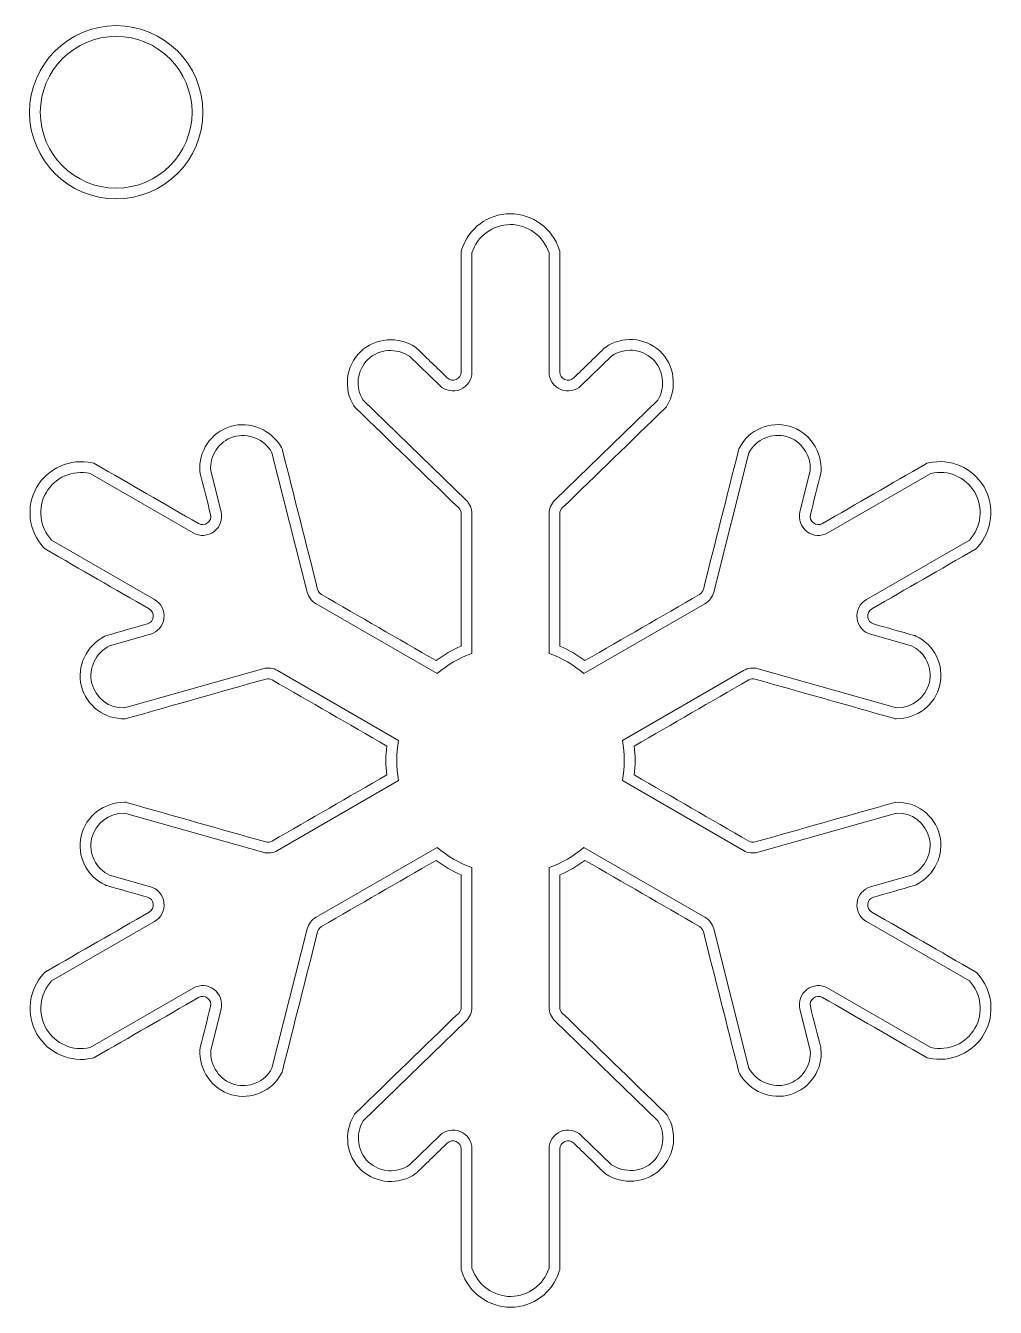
# Model space of a CAD drawing. Header units: centimetres. Extents: x -6.8 to 6.8, y -12 to 12.
# Drawn here: x 2.716 to 3.931, y -3.904 to -2.297 of the extents above; entities that cross this region are included whole.
import ezdxf

# ---------------------------------------------------------------- set-up
doc = ezdxf.new("R2010")
doc.units = ezdxf.units.CM
doc.header["$MEASUREMENT"] = 0
doc.layers.add('layer 1', color=7, linetype='Continuous')

msp = doc.modelspace()

# ---------------------------------------------------------------- linework, layer by layer
at = {"layer": 'layer 1', "color": 250, "lineweight": 9}
for points, knots in [([(2.93785, -2.40587), (2.93785, -2.46584), (2.88924, -2.51444), (2.82927, -2.51444), (2.82927, -2.51444), (2.76932, -2.51444), (2.7207, -2.46582), (2.7207, -2.40587), (2.7207, -2.40587), (2.7207, -2.34591), (2.7693, -2.29729), (2.82927, -2.29729), (2.82927, -2.29729), (2.88925, -2.29729), (2.93785, -2.34589), (2.93785, -2.40587)], [0, 0, 0, 0, 0.2, 0.2, 0.2, 0.2, 0.4, 0.4, 0.4, 0.4, 0.6, 0.6, 0.6, 0.6, 1, 1, 1, 1]), ([(3.23012, -3.09332), (3.23984, -3.08607), (3.25041, -3.07998), (3.26155, -3.07517), (3.26155, -3.07517), (3.26155, -3.01989), (3.26155, -2.9646), (3.26155, -2.90933), (3.26155, -2.90933), (3.26155, -2.90655), (3.26045, -2.90389), (3.25845, -2.90196), (3.25845, -2.90196), (3.21538, -2.86013), (3.17226, -2.81836), (3.12923, -2.77647), (3.12923, -2.77647), (3.12923, -2.77647), (3.12809, -2.77535), (3.12809, -2.77535), (3.12809, -2.77535), (3.12809, -2.77535), (3.12723, -2.77399), (3.12723, -2.77399), (3.12723, -2.77399), (3.1136, -2.75233), (3.11694, -2.72409), (3.13525, -2.7062), (3.13525, -2.7062), (3.15358, -2.68829), (3.18295, -2.68636), (3.20415, -2.70038), (3.20415, -2.70038), (3.20415, -2.70038), (3.20529, -2.70113), (3.20529, -2.70113), (3.20529, -2.70113), (3.20529, -2.70113), (3.20615, -2.70199), (3.20615, -2.70199), (3.20615, -2.70199), (3.21881, -2.71435), (3.23179, -2.72654), (3.24411, -2.73886), (3.24411, -2.73886), (3.24707, -2.74173), (3.25152, -2.74255), (3.2553, -2.74092), (3.2553, -2.74092), (3.25911, -2.7393), (3.26157, -2.73574), (3.26155, -2.73159), (3.26155, -2.73159), (3.26135, -2.68182), (3.26155, -2.63201), (3.26155, -2.58223), (3.26155, -2.58223), (3.26155, -2.58223), (3.26155, -2.58018), (3.26155, -2.58018), (3.26155, -2.58018), (3.26155, -2.58018), (3.26216, -2.57822), (3.26216, -2.57822), (3.26216, -2.57822), (3.27044, -2.55155), (3.29503, -2.53331), (3.32296, -2.53314), (3.32296, -2.53314), (3.35093, -2.53296), (3.37591, -2.55155), (3.3845, -2.57808), (3.3845, -2.57808), (3.3845, -2.57808), (3.38516, -2.58009), (3.38516, -2.58009), (3.38516, -2.58009), (3.38516, -2.58009), (3.38516, -2.58223), (3.38516, -2.58223), (3.38516, -2.58223), (3.38516, -2.63198), (3.38508, -2.68176), (3.38516, -2.73148), (3.38516, -2.73148), (3.38517, -2.73562), (3.38766, -2.73934), (3.39148, -2.74094), (3.39148, -2.74094), (3.39526, -2.74253), (3.39957, -2.74182), (3.40253, -2.73893), (3.40253, -2.73893), (3.41516, -2.72658), (3.42787, -2.71439), (3.44053, -2.70205), (3.44053, -2.70205), (3.44053, -2.70205), (3.4413, -2.70126), (3.4413, -2.70126), (3.4413, -2.70126), (3.4413, -2.70126), (3.44226, -2.70059), (3.44226, -2.70059), (3.44226, -2.70059), (3.46312, -2.68595), (3.49165, -2.68784), (3.51037, -2.70515), (3.51037, -2.70515), (3.52923, -2.7226), (3.53265, -2.75172), (3.51969, -2.77367), (3.51969, -2.77367), (3.51969, -2.77367), (3.51878, -2.77522), (3.51878, -2.77522), (3.51878, -2.77522), (3.51878, -2.77522), (3.51749, -2.77647), (3.51749, -2.77647), (3.51749, -2.77647), (3.47447, -2.81836), (3.43135, -2.86013), (3.38828, -2.90196), (3.38828, -2.90196), (3.38628, -2.90389), (3.38516, -2.90655), (3.38516, -2.90933), (3.38516, -2.90933), (3.38516, -2.9646), (3.38516, -3.01989), (3.38516, -3.07517), (3.38516, -3.07517), (3.39632, -3.07998), (3.40687, -3.08607), (3.41661, -3.09332), (3.41661, -3.09332), (3.46447, -3.06566), (3.51235, -3.03799), (3.56025, -3.0104), (3.56025, -3.0104), (3.56265, -3.009), (3.56438, -3.00672), (3.56507, -3.00402), (3.56507, -3.00402), (3.57977, -2.94583), (3.59449, -2.88764), (3.60911, -2.82943), (3.60911, -2.82943), (3.60911, -2.82943), (3.6095, -2.82785), (3.6095, -2.82785), (3.6095, -2.82785), (3.6095, -2.82785), (3.61027, -2.82641), (3.61027, -2.82641), (3.61027, -2.82641), (3.62223, -2.80376), (3.64834, -2.79252), (3.67299, -2.79944), (3.67299, -2.79944), (3.69757, -2.80633), (3.71401, -2.83095), (3.71248, -2.8562), (3.71248, -2.8562), (3.71248, -2.8562), (3.7124, -2.85757), (3.7124, -2.85757), (3.7124, -2.85757), (3.7124, -2.85757), (3.71209, -2.85874), (3.71209, -2.85874), (3.71209, -2.85874), (3.70771, -2.87588), (3.70363, -2.89322), (3.69915, -2.91006), (3.69915, -2.91006), (3.69815, -2.91406), (3.69965, -2.9183), (3.70294, -2.92077), (3.70294, -2.92077), (3.70624, -2.92325), (3.7106, -2.9236), (3.71418, -2.92153), (3.71418, -2.92153), (3.75722, -2.89653), (3.80042, -2.87179), (3.84349, -2.84687), (3.84349, -2.84687), (3.84349, -2.84687), (3.84527, -2.84583), (3.84527, -2.84583), (3.84527, -2.84583), (3.84527, -2.84583), (3.84727, -2.84538), (3.84727, -2.84538), (3.84727, -2.84538), (3.87445, -2.83922), (3.90263, -2.85142), (3.91671, -2.87548), (3.91671, -2.87548), (3.93084, -2.89961), (3.92726, -2.93056), (3.9086, -2.95125), (3.9086, -2.95125), (3.9086, -2.95125), (3.90717, -2.95283), (3.90717, -2.95283), (3.90717, -2.95283), (3.90717, -2.95283), (3.90533, -2.95388), (3.90533, -2.95388), (3.90533, -2.95388), (3.86227, -2.97882), (3.81909, -3.00357), (3.77607, -3.02852), (3.77607, -3.02852), (3.77249, -3.0306), (3.7705, -3.03461), (3.77103, -3.03874), (3.77103, -3.03874), (3.77155, -3.04284), (3.77431, -3.04618), (3.77831, -3.0473), (3.77831, -3.0473), (3.79532, -3.05208), (3.81221, -3.05697), (3.82921, -3.06174), (3.82921, -3.06174), (3.82921, -3.06174), (3.83028, -3.06202), (3.83028, -3.06202), (3.83028, -3.06202), (3.83028, -3.06202), (3.83134, -3.06252), (3.83134, -3.06252), (3.83134, -3.06252), (3.85444, -3.07326), (3.86707, -3.09893), (3.86145, -3.1238), (3.86145, -3.1238), (3.85579, -3.14884), (3.83226, -3.16638), (3.80677, -3.16612), (3.80677, -3.16612), (3.80677, -3.16612), (3.80489, -3.16611), (3.80489, -3.16611), (3.80489, -3.16611), (3.80489, -3.16611), (3.80316, -3.1656), (3.80316, -3.1656), (3.80316, -3.1656), (3.74548, -3.14903), (3.68765, -3.13293), (3.62995, -3.11646), (3.62995, -3.11646), (3.62728, -3.11569), (3.62441, -3.11607), (3.62202, -3.11745), (3.62202, -3.11745), (3.57412, -3.14504), (3.52627, -3.17273), (3.47842, -3.20037), (3.47842, -3.20037), (3.47983, -3.21242), (3.47983, -3.22462), (3.47842, -3.23668), (3.47842, -3.23668), (3.52627, -3.26433), (3.57413, -3.29199), (3.62202, -3.3196), (3.62202, -3.3196), (3.62444, -3.32099), (3.62733, -3.32133), (3.62999, -3.32058), (3.62999, -3.32058), (3.68773, -3.30432), (3.74547, -3.28801), (3.80312, -3.27146), (3.80312, -3.27146), (3.80312, -3.27146), (3.8047, -3.27099), (3.8047, -3.27099), (3.8047, -3.27099), (3.8047, -3.27099), (3.80639, -3.27094), (3.80639, -3.27094), (3.80639, -3.27094), (3.83192, -3.26997), (3.85478, -3.28701), (3.8611, -3.31177), (3.8611, -3.31177), (3.86745, -3.33662), (3.85444, -3.36301), (3.83169, -3.37436), (3.83169, -3.37436), (3.83169, -3.37436), (3.83047, -3.37497), (3.83047, -3.37497), (3.83047, -3.37497), (3.83047, -3.37497), (3.82929, -3.37528), (3.82929, -3.37528), (3.82929, -3.37528), (3.81227, -3.38006), (3.79521, -3.38525), (3.77838, -3.38973), (3.77838, -3.38973), (3.77439, -3.39088), (3.77151, -3.39429), (3.77101, -3.39839), (3.77101, -3.39839), (3.77051, -3.4025), (3.77239, -3.40642), (3.776, -3.40849), (3.776, -3.40849), (3.81914, -3.4333), (3.86225, -3.45821), (3.90533, -3.48316), (3.90533, -3.48316), (3.90533, -3.48316), (3.9071, -3.48418), (3.9071, -3.48418), (3.9071, -3.48418), (3.9071, -3.48418), (3.90848, -3.48567), (3.90848, -3.48567), (3.90848, -3.48567), (3.92743, -3.50619), (3.93093, -3.5366), (3.91711, -3.56088), (3.91711, -3.56088), (3.90332, -3.58511), (3.87463, -3.59747), (3.84746, -3.59172), (3.84746, -3.59172), (3.84746, -3.59172), (3.84535, -3.59127), (3.84535, -3.59127), (3.84535, -3.59127), (3.84535, -3.59127), (3.84349, -3.59021), (3.84349, -3.59021), (3.84349, -3.59021), (3.80042, -3.5653), (3.75736, -3.54037), (3.71425, -3.51558), (3.71425, -3.51558), (3.71067, -3.51352), (3.70617, -3.51381), (3.70289, -3.51631), (3.70289, -3.51631), (3.69961, -3.5188), (3.69809, -3.5229), (3.69912, -3.5269), (3.69912, -3.5269), (3.70348, -3.54402), (3.7077, -3.56111), (3.71206, -3.57822), (3.71206, -3.57822), (3.71206, -3.57822), (3.71234, -3.57929), (3.71234, -3.57929), (3.71234, -3.57929), (3.71234, -3.57929), (3.71245, -3.58045), (3.71245, -3.58045), (3.71245, -3.58045), (3.71471, -3.60584), (3.69879, -3.6296), (3.67445, -3.63716), (3.67445, -3.63716), (3.64991, -3.64478), (3.62298, -3.63316), (3.61045, -3.61098), (3.61045, -3.61098), (3.61045, -3.61098), (3.60955, -3.60939), (3.60955, -3.60939), (3.60955, -3.60939), (3.60955, -3.60939), (3.60911, -3.60762), (3.60911, -3.60762), (3.60911, -3.60762), (3.59449, -3.54941), (3.57981, -3.49122), (3.56507, -3.43304), (3.56507, -3.43304), (3.56438, -3.43033), (3.56264, -3.42803), (3.56022, -3.42664), (3.56022, -3.42664), (3.51237, -3.39897), (3.46447, -3.3714), (3.41659, -3.34374), (3.41659, -3.34374), (3.40687, -3.35099), (3.3963, -3.35707), (3.38516, -3.36188), (3.38516, -3.36188), (3.38516, -3.41716), (3.38516, -3.47245), (3.38516, -3.52773), (3.38516, -3.52773), (3.38516, -3.5305), (3.38628, -3.53316), (3.38828, -3.5351), (3.38828, -3.5351), (3.43135, -3.57691), (3.47447, -3.61868), (3.51749, -3.66057), (3.51749, -3.66057), (3.51749, -3.66057), (3.51864, -3.6617), (3.51864, -3.6617), (3.51864, -3.6617), (3.51864, -3.6617), (3.5195, -3.66306), (3.5195, -3.66306), (3.5195, -3.66306), (3.53311, -3.68473), (3.52977, -3.71296), (3.51148, -3.73086), (3.51148, -3.73086), (3.49315, -3.74877), (3.46378, -3.75068), (3.44257, -3.73666), (3.44257, -3.73666), (3.44257, -3.73666), (3.44144, -3.7359), (3.44144, -3.7359), (3.44144, -3.7359), (3.44144, -3.7359), (3.44059, -3.73505), (3.44059, -3.73505), (3.44059, -3.73505), (3.42794, -3.72273), (3.41524, -3.71045), (3.40257, -3.69817), (3.40257, -3.69817), (3.39961, -3.69531), (3.39518, -3.69452), (3.3914, -3.69613), (3.3914, -3.69613), (3.3876, -3.69775), (3.38515, -3.70133), (3.38516, -3.70546), (3.38516, -3.70546), (3.38529, -3.75524), (3.38516, -3.80505), (3.38516, -3.85483), (3.38516, -3.85483), (3.38516, -3.85483), (3.38516, -3.85689), (3.38516, -3.85689), (3.38516, -3.85689), (3.38516, -3.85689), (3.38455, -3.85883), (3.38455, -3.85883), (3.38455, -3.85883), (3.37628, -3.8855), (3.35167, -3.90372), (3.32376, -3.9039), (3.32376, -3.9039), (3.2958, -3.90407), (3.27082, -3.88551), (3.26222, -3.85901), (3.26222, -3.85901), (3.26222, -3.85901), (3.26155, -3.85697), (3.26155, -3.85697), (3.26155, -3.85697), (3.26155, -3.85697), (3.26155, -3.85483), (3.26155, -3.85483), (3.26155, -3.85483), (3.26155, -3.80506), (3.26161, -3.7553), (3.26155, -3.70555), (3.26155, -3.70555), (3.26154, -3.70141), (3.25905, -3.6977), (3.25523, -3.6961), (3.25523, -3.6961), (3.25143, -3.69449), (3.24714, -3.69524), (3.24418, -3.69813), (3.24418, -3.69813), (3.23154, -3.71048), (3.21884, -3.72266), (3.20619, -3.73499), (3.20619, -3.73499), (3.20619, -3.73499), (3.20542, -3.73576), (3.20542, -3.73576), (3.20542, -3.73576), (3.20542, -3.73576), (3.20446, -3.73644), (3.20446, -3.73644), (3.20446, -3.73644), (3.18361, -3.75111), (3.15506, -3.74919), (3.13634, -3.73189), (3.13634, -3.73189), (3.11747, -3.71445), (3.11406, -3.68532), (3.12703, -3.66338), (3.12703, -3.66338), (3.12703, -3.66338), (3.12795, -3.66183), (3.12795, -3.66183), (3.12795, -3.66183), (3.12795, -3.66183), (3.12923, -3.66057), (3.12923, -3.66057), (3.12923, -3.66057), (3.17226, -3.61868), (3.21538, -3.57691), (3.25845, -3.5351), (3.25845, -3.5351), (3.26045, -3.53316), (3.26155, -3.5305), (3.26155, -3.52773), (3.26155, -3.52773), (3.26155, -3.47245), (3.26155, -3.41716), (3.26155, -3.36188), (3.26155, -3.36188), (3.25041, -3.35707), (3.23986, -3.35099), (3.23012, -3.34374), (3.23012, -3.34374), (3.18226, -3.37138), (3.13434, -3.39893), (3.08651, -3.42663), (3.08651, -3.42663), (3.08411, -3.42802), (3.08234, -3.43032), (3.08167, -3.43302), (3.08167, -3.43302), (3.06703, -3.49123), (3.05223, -3.5494), (3.03762, -3.60762), (3.03762, -3.60762), (3.03762, -3.60762), (3.03722, -3.6092), (3.03722, -3.6092), (3.03722, -3.6092), (3.03722, -3.6092), (3.03645, -3.61065), (3.03645, -3.61065), (3.03645, -3.61065), (3.0245, -3.63327), (2.99839, -3.6445), (2.97373, -3.6376), (2.97373, -3.6376), (2.94916, -3.63071), (2.93272, -3.60608), (2.93425, -3.58083), (2.93425, -3.58083), (2.93425, -3.58083), (2.93433, -3.57947), (2.93433, -3.57947), (2.93433, -3.57947), (2.93433, -3.57947), (2.93464, -3.57829), (2.93464, -3.57829), (2.93464, -3.57829), (2.93902, -3.56115), (2.9431, -3.54383), (2.94758, -3.52701), (2.94758, -3.52701), (2.94858, -3.52299), (2.94709, -3.51874), (2.94378, -3.51626), (2.94378, -3.51626), (2.94049, -3.51379), (2.93614, -3.51344), (2.93256, -3.51552), (2.93256, -3.51552), (2.88953, -3.54055), (2.84632, -3.56526), (2.80324, -3.59019), (2.80324, -3.59019), (2.80324, -3.59019), (2.80145, -3.59123), (2.80145, -3.59123), (2.80145, -3.59123), (2.80145, -3.59123), (2.79946, -3.59168), (2.79946, -3.59168), (2.79946, -3.59168), (2.77226, -3.59783), (2.7441, -3.58561), (2.73001, -3.56157), (2.73001, -3.56157), (2.71586, -3.53743), (2.71947, -3.50649), (2.73815, -3.4858), (2.73815, -3.4858), (2.73815, -3.4858), (2.73957, -3.48422), (2.73957, -3.48422), (2.73957, -3.48422), (2.73957, -3.48422), (2.74141, -3.48316), (2.74141, -3.48316), (2.74141, -3.48316), (2.78447, -3.45822), (2.82763, -3.43345), (2.87067, -3.40853), (2.87067, -3.40853), (2.87425, -3.40646), (2.87623, -3.40242), (2.8757, -3.39833), (2.8757, -3.39833), (2.87517, -3.39426), (2.87244, -3.39088), (2.86845, -3.38976), (2.86845, -3.38976), (2.85142, -3.38502), (2.83452, -3.38009), (2.81752, -3.37531), (2.81752, -3.37531), (2.81752, -3.37531), (2.81645, -3.37502), (2.81645, -3.37502), (2.81645, -3.37502), (2.81645, -3.37502), (2.81538, -3.37452), (2.81538, -3.37452), (2.81538, -3.37452), (2.79227, -3.36378), (2.77965, -3.3381), (2.78527, -3.31325), (2.78527, -3.31325), (2.79093, -3.28819), (2.81445, -3.27067), (2.83994, -3.27093), (2.83994, -3.27093), (2.83994, -3.27093), (2.84182, -3.27094), (2.84182, -3.27094), (2.84182, -3.27094), (2.84182, -3.27094), (2.84355, -3.27145), (2.84355, -3.27145), (2.84355, -3.27145), (2.9012, -3.28801), (2.95898, -3.30432), (3.01669, -3.32058), (3.01669, -3.32058), (3.01937, -3.32133), (3.02226, -3.32099), (3.02468, -3.3196), (3.02468, -3.3196), (3.07254, -3.29195), (3.12044, -3.26433), (3.16831, -3.23668), (3.16831, -3.23668), (3.1669, -3.22462), (3.1669, -3.21242), (3.16831, -3.20037), (3.16831, -3.20037), (3.12045, -3.1727), (3.0726, -3.14503), (3.02469, -3.11745), (3.02469, -3.11745), (3.0223, -3.11607), (3.01942, -3.11571), (3.01676, -3.11646), (3.01676, -3.11646), (2.95905, -3.1329), (2.90126, -3.14903), (2.84359, -3.16558), (2.84359, -3.16558), (2.84359, -3.16558), (2.84201, -3.16606), (2.84201, -3.16606), (2.84201, -3.16606), (2.84201, -3.16606), (2.84032, -3.16611), (2.84032, -3.16611), (2.84032, -3.16611), (2.81479, -3.16708), (2.79194, -3.15002), (2.78562, -3.12527), (2.78562, -3.12527), (2.77927, -3.10043), (2.7923, -3.07405), (2.81503, -3.06269), (2.81503, -3.06269), (2.81503, -3.06269), (2.81626, -3.06208), (2.81626, -3.06208), (2.81626, -3.06208), (2.81626, -3.06208), (2.81744, -3.06177), (2.81744, -3.06177), (2.81744, -3.06177), (2.83447, -3.05698), (2.85153, -3.05181), (2.86835, -3.04733), (2.86835, -3.04733), (2.87232, -3.04619), (2.87521, -3.04276), (2.8757, -3.03867), (2.8757, -3.03867), (2.87619, -3.03457), (2.87436, -3.03064), (2.87076, -3.02858), (2.87076, -3.02858), (2.82757, -3.00385), (2.78449, -2.97885), (2.74141, -2.95388), (2.74141, -2.95388), (2.74141, -2.95388), (2.73965, -2.95287), (2.73965, -2.95287), (2.73965, -2.95287), (2.73965, -2.95287), (2.73826, -2.95137), (2.73826, -2.95137), (2.73826, -2.95137), (2.71929, -2.93089), (2.71581, -2.90044), (2.72961, -2.87618), (2.72961, -2.87618), (2.74341, -2.85193), (2.7721, -2.83955), (2.79928, -2.84534), (2.79928, -2.84534), (2.79928, -2.84534), (2.80139, -2.8458), (2.80139, -2.8458), (2.80139, -2.8458), (2.80139, -2.8458), (2.80324, -2.84685), (2.80324, -2.84685), (2.80324, -2.84685), (2.8463, -2.87176), (2.88937, -2.8967), (2.93246, -2.92148), (2.93246, -2.92148), (2.93604, -2.92352), (2.94056, -2.92322), (2.94384, -2.92072), (2.94384, -2.92072), (2.94711, -2.91824), (2.94863, -2.91416), (2.94761, -2.91016), (2.94761, -2.91016), (2.94323, -2.89303), (2.93903, -2.87594), (2.93467, -2.85881), (2.93467, -2.85881), (2.93467, -2.85881), (2.93438, -2.85774), (2.93438, -2.85774), (2.93438, -2.85774), (2.93438, -2.85774), (2.93427, -2.85659), (2.93427, -2.85659), (2.93427, -2.85659), (2.93202, -2.83121), (2.94794, -2.80745), (2.97227, -2.79988), (2.97227, -2.79988), (2.99682, -2.79226), (3.02374, -2.80388), (3.03628, -2.82606), (3.03628, -2.82606), (3.03628, -2.82606), (3.03717, -2.82766), (3.03717, -2.82766), (3.03717, -2.82766), (3.03717, -2.82766), (3.03762, -2.82943), (3.03762, -2.82943), (3.03762, -2.82943), (3.05223, -2.88765), (3.06705, -2.94582), (3.08167, -3.00404), (3.08167, -3.00404), (3.08234, -3.00673), (3.08409, -3.00901), (3.08649, -3.0104), (3.08649, -3.0104), (3.13434, -3.03807), (3.18224, -3.06567), (3.23012, -3.09332)], [0, 0, 0, 0, 0.0050251, 0.0050251, 0.0050251, 0.0050251, 0.0100503, 0.0100503, 0.0100503, 0.0100503, 0.0150754, 0.0150754, 0.0150754, 0.0150754, 0.0201005, 0.0201005, 0.0201005, 0.0201005, 0.0251256, 0.0251256, 0.0251256, 0.0251256, 0.0301508, 0.0301508, 0.0301508, 0.0301508, 0.0351759, 0.0351759, 0.0351759, 0.0351759, 0.040201, 0.040201, 0.040201, 0.040201, 0.0452261, 0.0452261, 0.0452261, 0.0452261, 0.0502513, 0.0502513, 0.0502513, 0.0502513, 0.0552764, 0.0552764, 0.0552764, 0.0552764, 0.0603015, 0.0603015, 0.0603015, 0.0603015, 0.0653266, 0.0653266, 0.0653266, 0.0653266, 0.0703518, 0.0703518, 0.0703518, 0.0703518, 0.0753769, 0.0753769, 0.0753769, 0.0753769, 0.080402, 0.080402, 0.080402, 0.080402, 0.0854271, 0.0854271, 0.0854271, 0.0854271, 0.0904523, 0.0904523, 0.0904523, 0.0904523, 0.0954774, 0.0954774, 0.0954774, 0.0954774, 0.1005025, 0.1005025, 0.1005025, 0.1005025, 0.1055276, 0.1055276, 0.1055276, 0.1055276, 0.1105528, 0.1105528, 0.1105528, 0.1105528, 0.1155779, 0.1155779, 0.1155779, 0.1155779, 0.120603, 0.120603, 0.120603, 0.120603, 0.1256281, 0.1256281, 0.1256281, 0.1256281, 0.1306533, 0.1306533, 0.1306533, 0.1306533, 0.1356784, 0.1356784, 0.1356784, 0.1356784, 0.1407035, 0.1407035, 0.1407035, 0.1407035, 0.1457286, 0.1457286, 0.1457286, 0.1457286, 0.1507538, 0.1507538, 0.1507538, 0.1507538, 0.1557789, 0.1557789, 0.1557789, 0.1557789, 0.160804, 0.160804, 0.160804, 0.160804, 0.1658291, 0.1658291, 0.1658291, 0.1658291, 0.1708543, 0.1708543, 0.1708543, 0.1708543, 0.1758794, 0.1758794, 0.1758794, 0.1758794, 0.1809045, 0.1809045, 0.1809045, 0.1809045, 0.1859296, 0.1859296, 0.1859296, 0.1859296, 0.1909548, 0.1909548, 0.1909548, 0.1909548, 0.1959799, 0.1959799, 0.1959799, 0.1959799, 0.201005, 0.201005, 0.201005, 0.201005, 0.2060302, 0.2060302, 0.2060302, 0.2060302, 0.2110553, 0.2110553, 0.2110553, 0.2110553, 0.2160804, 0.2160804, 0.2160804, 0.2160804, 0.2211055, 0.2211055, 0.2211055, 0.2211055, 0.2261307, 0.2261307, 0.2261307, 0.2261307, 0.2311558, 0.2311558, 0.2311558, 0.2311558, 0.2361809, 0.2361809, 0.2361809, 0.2361809, 0.241206, 0.241206, 0.241206, 0.241206, 0.2462312, 0.2462312, 0.2462312, 0.2462312, 0.2512563, 0.2512563, 0.2512563, 0.2512563, 0.2562814, 0.2562814, 0.2562814, 0.2562814, 0.2613065, 0.2613065, 0.2613065, 0.2613065, 0.2663317, 0.2663317, 0.2663317, 0.2663317, 0.2713568, 0.2713568, 0.2713568, 0.2713568, 0.2763819, 0.2763819, 0.2763819, 0.2763819, 0.281407, 0.281407, 0.281407, 0.281407, 0.2864322, 0.2864322, 0.2864322, 0.2864322, 0.2914573, 0.2914573, 0.2914573, 0.2914573, 0.2964824, 0.2964824, 0.2964824, 0.2964824, 0.3015075, 0.3015075, 0.3015075, 0.3015075, 0.3065327, 0.3065327, 0.3065327, 0.3065327, 0.3115578, 0.3115578, 0.3115578, 0.3115578, 0.3165829, 0.3165829, 0.3165829, 0.3165829, 0.321608, 0.321608, 0.321608, 0.321608, 0.3266332, 0.3266332, 0.3266332, 0.3266332, 0.3316583, 0.3316583, 0.3316583, 0.3316583, 0.3366834, 0.3366834, 0.3366834, 0.3366834, 0.3417085, 0.3417085, 0.3417085, 0.3417085, 0.3467337, 0.3467337, 0.3467337, 0.3467337, 0.3517588, 0.3517588, 0.3517588, 0.3517588, 0.3567839, 0.3567839, 0.3567839, 0.3567839, 0.361809, 0.361809, 0.361809, 0.361809, 0.3668342, 0.3668342, 0.3668342, 0.3668342, 0.3718593, 0.3718593, 0.3718593, 0.3718593, 0.3768844, 0.3768844, 0.3768844, 0.3768844, 0.3819095, 0.3819095, 0.3819095, 0.3819095, 0.3869347, 0.3869347, 0.3869347, 0.3869347, 0.3919598, 0.3919598, 0.3919598, 0.3919598, 0.3969849, 0.3969849, 0.3969849, 0.3969849, 0.4020101, 0.4020101, 0.4020101, 0.4020101, 0.4070352, 0.4070352, 0.4070352, 0.4070352, 0.4120603, 0.4120603, 0.4120603, 0.4120603, 0.4170854, 0.4170854, 0.4170854, 0.4170854, 0.4221106, 0.4221106, 0.4221106, 0.4221106, 0.4271357, 0.4271357, 0.4271357, 0.4271357, 0.4321608, 0.4321608, 0.4321608, 0.4321608, 0.4371859, 0.4371859, 0.4371859, 0.4371859, 0.4422111, 0.4422111, 0.4422111, 0.4422111, 0.4472362, 0.4472362, 0.4472362, 0.4472362, 0.4522613, 0.4522613, 0.4522613, 0.4522613, 0.4572864, 0.4572864, 0.4572864, 0.4572864, 0.4623116, 0.4623116, 0.4623116, 0.4623116, 0.4673367, 0.4673367, 0.4673367, 0.4673367, 0.4723618, 0.4723618, 0.4723618, 0.4723618, 0.4773869, 0.4773869, 0.4773869, 0.4773869, 0.4824121, 0.4824121, 0.4824121, 0.4824121, 0.4874372, 0.4874372, 0.4874372, 0.4874372, 0.4924623, 0.4924623, 0.4924623, 0.4924623, 0.4974874, 0.4974874, 0.4974874, 0.4974874, 0.5025126, 0.5025126, 0.5025126, 0.5025126, 0.5075377, 0.5075377, 0.5075377, 0.5075377, 0.5125628, 0.5125628, 0.5125628, 0.5125628, 0.5175879, 0.5175879, 0.5175879, 0.5175879, 0.5226131, 0.5226131, 0.5226131, 0.5226131, 0.5276382, 0.5276382, 0.5276382, 0.5276382, 0.5326633, 0.5326633, 0.5326633, 0.5326633, 0.5376884, 0.5376884, 0.5376884, 0.5376884, 0.5427136, 0.5427136, 0.5427136, 0.5427136, 0.5477387, 0.5477387, 0.5477387, 0.5477387, 0.5527638, 0.5527638, 0.5527638, 0.5527638, 0.5577889, 0.5577889, 0.5577889, 0.5577889, 0.5628141, 0.5628141, 0.5628141, 0.5628141, 0.5678392, 0.5678392, 0.5678392, 0.5678392, 0.5728643, 0.5728643, 0.5728643, 0.5728643, 0.5778894, 0.5778894, 0.5778894, 0.5778894, 0.5829146, 0.5829146, 0.5829146, 0.5829146, 0.5879397, 0.5879397, 0.5879397, 0.5879397, 0.5929648, 0.5929648, 0.5929648, 0.5929648, 0.5979899, 0.5979899, 0.5979899, 0.5979899, 0.6030151, 0.6030151, 0.6030151, 0.6030151, 0.6080402, 0.6080402, 0.6080402, 0.6080402, 0.6130653, 0.6130653, 0.6130653, 0.6130653, 0.6180905, 0.6180905, 0.6180905, 0.6180905, 0.6231156, 0.6231156, 0.6231156, 0.6231156, 0.6281407, 0.6281407, 0.6281407, 0.6281407, 0.6331658, 0.6331658, 0.6331658, 0.6331658, 0.638191, 0.638191, 0.638191, 0.638191, 0.6432161, 0.6432161, 0.6432161, 0.6432161, 0.6482412, 0.6482412, 0.6482412, 0.6482412, 0.6532663, 0.6532663, 0.6532663, 0.6532663, 0.6582915, 0.6582915, 0.6582915, 0.6582915, 0.6633166, 0.6633166, 0.6633166, 0.6633166, 0.6683417, 0.6683417, 0.6683417, 0.6683417, 0.6733668, 0.6733668, 0.6733668, 0.6733668, 0.678392, 0.678392, 0.678392, 0.678392, 0.6834171, 0.6834171, 0.6834171, 0.6834171, 0.6884422, 0.6884422, 0.6884422, 0.6884422, 0.6934673, 0.6934673, 0.6934673, 0.6934673, 0.6984925, 0.6984925, 0.6984925, 0.6984925, 0.7035176, 0.7035176, 0.7035176, 0.7035176, 0.7085427, 0.7085427, 0.7085427, 0.7085427, 0.7135678, 0.7135678, 0.7135678, 0.7135678, 0.718593, 0.718593, 0.718593, 0.718593, 0.7236181, 0.7236181, 0.7236181, 0.7236181, 0.7286432, 0.7286432, 0.7286432, 0.7286432, 0.7336683, 0.7336683, 0.7336683, 0.7336683, 0.7386935, 0.7386935, 0.7386935, 0.7386935, 0.7437186, 0.7437186, 0.7437186, 0.7437186, 0.7487437, 0.7487437, 0.7487437, 0.7487437, 0.7537688, 0.7537688, 0.7537688, 0.7537688, 0.758794, 0.758794, 0.758794, 0.758794, 0.7638191, 0.7638191, 0.7638191, 0.7638191, 0.7688442, 0.7688442, 0.7688442, 0.7688442, 0.7738693, 0.7738693, 0.7738693, 0.7738693, 0.7788945, 0.7788945, 0.7788945, 0.7788945, 0.7839196, 0.7839196, 0.7839196, 0.7839196, 0.7889447, 0.7889447, 0.7889447, 0.7889447, 0.7939698, 0.7939698, 0.7939698, 0.7939698, 0.798995, 0.798995, 0.798995, 0.798995, 0.8040201, 0.8040201, 0.8040201, 0.8040201, 0.8090452, 0.8090452, 0.8090452, 0.8090452, 0.8140704, 0.8140704, 0.8140704, 0.8140704, 0.8190955, 0.8190955, 0.8190955, 0.8190955, 0.8241206, 0.8241206, 0.8241206, 0.8241206, 0.8291457, 0.8291457, 0.8291457, 0.8291457, 0.8341709, 0.8341709, 0.8341709, 0.8341709, 0.839196, 0.839196, 0.839196, 0.839196, 0.8442211, 0.8442211, 0.8442211, 0.8442211, 0.8492462, 0.8492462, 0.8492462, 0.8492462, 0.8542714, 0.8542714, 0.8542714, 0.8542714, 0.8592965, 0.8592965, 0.8592965, 0.8592965, 0.8643216, 0.8643216, 0.8643216, 0.8643216, 0.8693467, 0.8693467, 0.8693467, 0.8693467, 0.8743719, 0.8743719, 0.8743719, 0.8743719, 0.879397, 0.879397, 0.879397, 0.879397, 0.8844221, 0.8844221, 0.8844221, 0.8844221, 0.8894472, 0.8894472, 0.8894472, 0.8894472, 0.8944724, 0.8944724, 0.8944724, 0.8944724, 0.8994975, 0.8994975, 0.8994975, 0.8994975, 0.9045226, 0.9045226, 0.9045226, 0.9045226, 0.9095477, 0.9095477, 0.9095477, 0.9095477, 0.9145729, 0.9145729, 0.9145729, 0.9145729, 0.919598, 0.919598, 0.919598, 0.919598, 0.9246231, 0.9246231, 0.9246231, 0.9246231, 0.9296482, 0.9296482, 0.9296482, 0.9296482, 0.9346734, 0.9346734, 0.9346734, 0.9346734, 0.9396985, 0.9396985, 0.9396985, 0.9396985, 0.9447236, 0.9447236, 0.9447236, 0.9447236, 0.9497487, 0.9497487, 0.9497487, 0.9497487, 0.9547739, 0.9547739, 0.9547739, 0.9547739, 0.959799, 0.959799, 0.959799, 0.959799, 0.9648241, 0.9648241, 0.9648241, 0.9648241, 0.9698492, 0.9698492, 0.9698492, 0.9698492, 0.9748744, 0.9748744, 0.9748744, 0.9748744, 0.9798995, 0.9798995, 0.9798995, 0.9798995, 0.9849246, 0.9849246, 0.9849246, 0.9849246, 0.9899497, 0.9899497, 0.9899497, 0.9899497, 1, 1, 1, 1])]:
    msp.add_open_spline(points, degree=3, knots=knots, dxfattribs=at)
at = {"layer": 'layer 1', "lineweight": 9}
for points, knots in [([(2.92434, -2.40587), (2.92434, -2.35335), (2.88179, -2.3108), (2.82927, -2.3108), (2.82927, -2.3108), (2.77677, -2.3108), (2.73421, -2.35335), (2.73421, -2.40587), (2.73421, -2.40587), (2.73421, -2.45837), (2.77677, -2.50094), (2.82927, -2.50094), (2.82927, -2.50094), (2.88179, -2.50094), (2.92434, -2.45837), (2.92434, -2.40587)], [0, 0, 0, 0, 0.2, 0.2, 0.2, 0.2, 0.4, 0.4, 0.4, 0.4, 0.6, 0.6, 0.6, 0.6, 1, 1, 1, 1]), ([(2.87208, -3.37675), (2.87208, -3.37675), (2.82107, -3.36227), (2.82107, -3.36227), (2.82107, -3.36227), (2.80363, -3.35417), (2.7942, -3.33498), (2.79844, -3.31623), (2.79844, -3.31623), (2.80268, -3.29747), (2.82058, -3.28424), (2.83981, -3.28443), (2.83981, -3.28443), (2.83981, -3.28443), (3.01306, -3.3336), (3.01306, -3.3336), (3.01306, -3.3336), (3.01924, -3.33532), (3.02586, -3.33451), (3.03143, -3.3313), (3.03143, -3.3313), (3.03143, -3.3313), (3.18303, -3.24379), (3.18303, -3.24379), (3.18303, -3.24379), (3.18, -3.22709), (3.18, -3.20997), (3.18303, -3.19326), (3.18303, -3.19326), (3.18303, -3.19326), (3.03143, -3.10574), (3.03143, -3.10574), (3.03143, -3.10574), (3.02586, -3.10254), (3.01924, -3.10171), (3.01306, -3.10347), (3.01306, -3.10347), (3.01306, -3.10347), (2.83981, -3.15261), (2.83981, -3.15261), (2.83981, -3.15261), (2.8206, -3.15334), (2.80347, -3.14056), (2.79871, -3.12192), (2.79871, -3.12192), (2.79394, -3.10329), (2.80386, -3.08337), (2.82107, -3.07478), (2.82107, -3.07478), (2.82107, -3.07478), (2.87208, -3.06031), (2.87208, -3.06031), (2.87208, -3.06031), (2.88127, -3.05767), (2.88799, -3.04977), (2.88911, -3.04028), (2.88911, -3.04028), (2.89026, -3.03079), (2.88578, -3.0216), (2.87747, -3.01685), (2.87747, -3.01685), (2.87747, -3.01685), (2.74818, -2.9422), (2.74818, -2.9422), (2.74818, -2.9422), (2.73321, -2.92603), (2.73045, -2.90201), (2.74135, -2.88287), (2.74135, -2.88287), (2.75224, -2.86371), (2.77492, -2.85396), (2.79647, -2.85856), (2.79647, -2.85856), (2.79647, -2.85856), (2.92576, -2.9332), (2.92576, -2.9332), (2.92576, -2.9332), (2.93407, -2.93794), (2.94441, -2.93727), (2.95202, -2.93147), (2.95202, -2.93147), (2.95962, -2.92569), (2.96306, -2.91606), (2.9607, -2.90681), (2.9607, -2.90681), (2.9607, -2.90681), (2.94773, -2.85539), (2.94773, -2.85539), (2.94773, -2.85539), (2.94603, -2.83624), (2.95791, -2.8185), (2.97629, -2.81278), (2.97629, -2.81278), (2.99464, -2.80708), (3.01506, -2.81596), (3.02451, -2.83271), (3.02451, -2.83271), (3.02451, -2.83271), (3.06857, -3.00733), (3.06857, -3.00733), (3.06857, -3.00733), (3.07013, -3.01357), (3.07417, -3.01888), (3.07972, -3.02209), (3.07972, -3.02209), (3.07972, -3.02209), (3.23132, -3.10963), (3.23132, -3.10963), (3.23132, -3.10963), (3.24426, -3.09865), (3.25909, -3.09009), (3.27506, -3.08435), (3.27506, -3.08435), (3.27506, -3.08435), (3.27506, -2.90933), (3.27506, -2.90933), (3.27506, -2.90933), (3.27506, -2.90289), (3.27247, -2.89674), (3.26786, -2.89227), (3.26786, -2.89227), (3.26786, -2.89227), (3.13866, -2.7668), (3.13866, -2.7668), (3.13866, -2.7668), (3.12842, -2.75052), (3.13092, -2.7293), (3.14469, -2.71586), (3.14469, -2.71586), (3.15844, -2.70242), (3.18066, -2.70104), (3.1967, -2.71164), (3.1967, -2.71164), (3.1967, -2.71164), (3.23474, -2.74859), (3.23474, -2.74859), (3.23474, -2.74859), (3.24161, -2.75522), (3.25181, -2.7571), (3.26061, -2.75335), (3.26061, -2.75335), (3.26942, -2.74958), (3.2751, -2.74111), (3.27506, -2.73153), (3.27506, -2.73153), (3.27506, -2.73153), (3.27506, -2.58223), (3.27506, -2.58223), (3.27506, -2.58223), (3.2816, -2.56118), (3.301, -2.5468), (3.32305, -2.54665), (3.32305, -2.54665), (3.34508, -2.54651), (3.36486, -2.56126), (3.37165, -2.58223), (3.37165, -2.58223), (3.37165, -2.58223), (3.37165, -2.73153), (3.37165, -2.73153), (3.37165, -2.73153), (3.37169, -2.74111), (3.37745, -2.74971), (3.38627, -2.7534), (3.38627, -2.7534), (3.39509, -2.7571), (3.40514, -2.75528), (3.41197, -2.74859), (3.41197, -2.74859), (3.41197, -2.74859), (3.45003, -2.71164), (3.45003, -2.71164), (3.45003, -2.71164), (3.46577, -2.70059), (3.48707, -2.70201), (3.5012, -2.71506), (3.5012, -2.71506), (3.51532, -2.72812), (3.51784, -2.75024), (3.50806, -2.7668), (3.50806, -2.7668), (3.50806, -2.7668), (3.37886, -2.89227), (3.37886, -2.89227), (3.37886, -2.89227), (3.37426, -2.89674), (3.37165, -2.90289), (3.37165, -2.90933), (3.37165, -2.90933), (3.37165, -2.90933), (3.37165, -3.08435), (3.37165, -3.08435), (3.37165, -3.08435), (3.38763, -3.09009), (3.40245, -3.09865), (3.41541, -3.10963), (3.41541, -3.10963), (3.41541, -3.10963), (3.56699, -3.02209), (3.56699, -3.02209), (3.56699, -3.02209), (3.57257, -3.01888), (3.57658, -3.01357), (3.57816, -3.00733), (3.57816, -3.00733), (3.57816, -3.00733), (3.62221, -2.83271), (3.62221, -2.83271), (3.62221, -2.83271), (3.6312, -2.8157), (3.65081, -2.80726), (3.66935, -2.81245), (3.66935, -2.81245), (3.68787, -2.81765), (3.70016, -2.8362), (3.699, -2.85539), (3.699, -2.85539), (3.699, -2.85539), (3.68603, -2.90681), (3.68603, -2.90681), (3.68603, -2.90681), (3.68373, -2.91607), (3.68719, -2.92584), (3.69484, -2.93159), (3.69484, -2.93159), (3.70248, -2.93732), (3.71268, -2.93801), (3.72096, -2.9332), (3.72096, -2.9332), (3.72096, -2.9332), (3.85026, -2.85856), (3.85026, -2.85856), (3.85026, -2.85856), (3.87175, -2.85369), (3.89393, -2.86329), (3.90505, -2.8823), (3.90505, -2.8823), (3.91619, -2.90132), (3.91332, -2.92584), (3.89856, -2.9422), (3.89856, -2.9422), (3.89856, -2.9422), (3.76926, -3.01685), (3.76926, -3.01685), (3.76926, -3.01685), (3.761, -3.02167), (3.75641, -3.03095), (3.75763, -3.04045), (3.75763, -3.04045), (3.75884, -3.04993), (3.76543, -3.05771), (3.77466, -3.06031), (3.77466, -3.06031), (3.77466, -3.06031), (3.82566, -3.07478), (3.82566, -3.07478), (3.82566, -3.07478), (3.8431, -3.08288), (3.85253, -3.10205), (3.84828, -3.1208), (3.84828, -3.1208), (3.84404, -3.13956), (3.82614, -3.1528), (3.80691, -3.15261), (3.80691, -3.15261), (3.80691, -3.15261), (3.63365, -3.10347), (3.63365, -3.10347), (3.63365, -3.10347), (3.62748, -3.10171), (3.62086, -3.10254), (3.61528, -3.10574), (3.61528, -3.10574), (3.61528, -3.10574), (3.46371, -3.19326), (3.46371, -3.19326), (3.46371, -3.19326), (3.46673, -3.20997), (3.46673, -3.22709), (3.46371, -3.24379), (3.46371, -3.24379), (3.46371, -3.24379), (3.61528, -3.3313), (3.61528, -3.3313), (3.61528, -3.3313), (3.62086, -3.33451), (3.62748, -3.33532), (3.63365, -3.3336), (3.63365, -3.3336), (3.63365, -3.3336), (3.80691, -3.28443), (3.80691, -3.28443), (3.80691, -3.28443), (3.82613, -3.2837), (3.84324, -3.29648), (3.84801, -3.31511), (3.84801, -3.31511), (3.85277, -3.33375), (3.84287, -3.35368), (3.82566, -3.36227), (3.82566, -3.36227), (3.82566, -3.36227), (3.77466, -3.37675), (3.77466, -3.37675), (3.77466, -3.37675), (3.76546, -3.37939), (3.75875, -3.38726), (3.7576, -3.39677), (3.7576, -3.39677), (3.75645, -3.40627), (3.76096, -3.41543), (3.76926, -3.4202), (3.76926, -3.4202), (3.76926, -3.4202), (3.89856, -3.49486), (3.89856, -3.49486), (3.89856, -3.49486), (3.91352, -3.51104), (3.91629, -3.53502), (3.90537, -3.55419), (3.90537, -3.55419), (3.89448, -3.57333), (3.87182, -3.58307), (3.85026, -3.57851), (3.85026, -3.57851), (3.85026, -3.57851), (3.72096, -3.50385), (3.72096, -3.50385), (3.72096, -3.50385), (3.71265, -3.49909), (3.70232, -3.49976), (3.6947, -3.50556), (3.6947, -3.50556), (3.68711, -3.51134), (3.68366, -3.52097), (3.68603, -3.53024), (3.68603, -3.53024), (3.68603, -3.53024), (3.699, -3.58164), (3.699, -3.58164), (3.699, -3.58164), (3.7007, -3.60081), (3.68881, -3.61856), (3.67044, -3.62427), (3.67044, -3.62427), (3.65208, -3.62998), (3.63167, -3.6211), (3.62221, -3.60434), (3.62221, -3.60434), (3.62221, -3.60434), (3.57816, -3.42972), (3.57816, -3.42972), (3.57816, -3.42972), (3.57658, -3.4235), (3.57257, -3.41817), (3.56699, -3.41494), (3.56699, -3.41494), (3.56699, -3.41494), (3.41541, -3.32745), (3.41541, -3.32745), (3.41541, -3.32745), (3.40245, -3.3384), (3.38763, -3.34694), (3.37165, -3.35271), (3.37165, -3.35271), (3.37165, -3.35271), (3.37165, -3.52773), (3.37165, -3.52773), (3.37165, -3.52773), (3.37165, -3.53416), (3.37426, -3.5403), (3.37886, -3.54478), (3.37886, -3.54478), (3.37886, -3.54478), (3.50806, -3.67025), (3.50806, -3.67025), (3.50806, -3.67025), (3.51829, -3.68652), (3.51579, -3.70773), (3.50204, -3.72119), (3.50204, -3.72119), (3.48829, -3.73463), (3.46606, -3.736), (3.45003, -3.72539), (3.45003, -3.72539), (3.45003, -3.72539), (3.41197, -3.68848), (3.41197, -3.68848), (3.41197, -3.68848), (3.40511, -3.68182), (3.39491, -3.67996), (3.3861, -3.6837), (3.3861, -3.6837), (3.37731, -3.68746), (3.37162, -3.69594), (3.37165, -3.7055), (3.37165, -3.7055), (3.37165, -3.7055), (3.37165, -3.85483), (3.37165, -3.85483), (3.37165, -3.85483), (3.36513, -3.87586), (3.34571, -3.89025), (3.32368, -3.89039), (3.32368, -3.89039), (3.30165, -3.89052), (3.28187, -3.87578), (3.27506, -3.85483), (3.27506, -3.85483), (3.27506, -3.85483), (3.27506, -3.7055), (3.27506, -3.7055), (3.27506, -3.7055), (3.27503, -3.69594), (3.26928, -3.68734), (3.26046, -3.68363), (3.26046, -3.68363), (3.25162, -3.67993), (3.24159, -3.68178), (3.23474, -3.68848), (3.23474, -3.68848), (3.23474, -3.68848), (3.1967, -3.72539), (3.1967, -3.72539), (3.1967, -3.72539), (3.18096, -3.73645), (3.15966, -3.73502), (3.14551, -3.72197), (3.14551, -3.72197), (3.1314, -3.70891), (3.12888, -3.68681), (3.13866, -3.67025), (3.13866, -3.67025), (3.13866, -3.67025), (3.26786, -3.54478), (3.26786, -3.54478), (3.26786, -3.54478), (3.27247, -3.5403), (3.27506, -3.53416), (3.27506, -3.52773), (3.27506, -3.52773), (3.27506, -3.52773), (3.27506, -3.35271), (3.27506, -3.35271), (3.27506, -3.35271), (3.25909, -3.34694), (3.24426, -3.3384), (3.23132, -3.32745), (3.23132, -3.32745), (3.23132, -3.32745), (3.07972, -3.41494), (3.07972, -3.41494), (3.07972, -3.41494), (3.07417, -3.41817), (3.07013, -3.4235), (3.06857, -3.42972), (3.06857, -3.42972), (3.06857, -3.42972), (3.02451, -3.60434), (3.02451, -3.60434), (3.02451, -3.60434), (3.01553, -3.62134), (2.9959, -3.62977), (2.97738, -3.62459), (2.97738, -3.62459), (2.95886, -3.6194), (2.94657, -3.60084), (2.94773, -3.58164), (2.94773, -3.58164), (2.94773, -3.58164), (2.9607, -3.53024), (2.9607, -3.53024), (2.9607, -3.53024), (2.96299, -3.52096), (2.95954, -3.51119), (2.95189, -3.50545), (2.95189, -3.50545), (2.94423, -3.49971), (2.93403, -3.49904), (2.92576, -3.50385), (2.92576, -3.50385), (2.92576, -3.50385), (2.79647, -3.57851), (2.79647, -3.57851), (2.79647, -3.57851), (2.77496, -3.58337), (2.7528, -3.57374), (2.74166, -3.55473), (2.74166, -3.55473), (2.73052, -3.53574), (2.73341, -3.51121), (2.74818, -3.49486), (2.74818, -3.49486), (2.74818, -3.49486), (2.87747, -3.4202), (2.87747, -3.4202), (2.87747, -3.4202), (2.88574, -3.41539), (2.89032, -3.40609), (2.8891, -3.39661), (2.8891, -3.39661), (2.88788, -3.38711), (2.88128, -3.37932), (2.87208, -3.37675)], [0, 0, 0, 0, 0.007874, 0.007874, 0.007874, 0.007874, 0.015748, 0.015748, 0.015748, 0.015748, 0.023622, 0.023622, 0.023622, 0.023622, 0.0314961, 0.0314961, 0.0314961, 0.0314961, 0.0393701, 0.0393701, 0.0393701, 0.0393701, 0.0472441, 0.0472441, 0.0472441, 0.0472441, 0.0551181, 0.0551181, 0.0551181, 0.0551181, 0.0629921, 0.0629921, 0.0629921, 0.0629921, 0.0708661, 0.0708661, 0.0708661, 0.0708661, 0.0787402, 0.0787402, 0.0787402, 0.0787402, 0.0866142, 0.0866142, 0.0866142, 0.0866142, 0.0944882, 0.0944882, 0.0944882, 0.0944882, 0.1023622, 0.1023622, 0.1023622, 0.1023622, 0.1102362, 0.1102362, 0.1102362, 0.1102362, 0.1181102, 0.1181102, 0.1181102, 0.1181102, 0.1259843, 0.1259843, 0.1259843, 0.1259843, 0.1338583, 0.1338583, 0.1338583, 0.1338583, 0.1417323, 0.1417323, 0.1417323, 0.1417323, 0.1496063, 0.1496063, 0.1496063, 0.1496063, 0.1574803, 0.1574803, 0.1574803, 0.1574803, 0.1653543, 0.1653543, 0.1653543, 0.1653543, 0.1732283, 0.1732283, 0.1732283, 0.1732283, 0.1811024, 0.1811024, 0.1811024, 0.1811024, 0.1889764, 0.1889764, 0.1889764, 0.1889764, 0.1968504, 0.1968504, 0.1968504, 0.1968504, 0.2047244, 0.2047244, 0.2047244, 0.2047244, 0.2125984, 0.2125984, 0.2125984, 0.2125984, 0.2204724, 0.2204724, 0.2204724, 0.2204724, 0.2283465, 0.2283465, 0.2283465, 0.2283465, 0.2362205, 0.2362205, 0.2362205, 0.2362205, 0.2440945, 0.2440945, 0.2440945, 0.2440945, 0.2519685, 0.2519685, 0.2519685, 0.2519685, 0.2598425, 0.2598425, 0.2598425, 0.2598425, 0.2677165, 0.2677165, 0.2677165, 0.2677165, 0.2755906, 0.2755906, 0.2755906, 0.2755906, 0.2834646, 0.2834646, 0.2834646, 0.2834646, 0.2913386, 0.2913386, 0.2913386, 0.2913386, 0.2992126, 0.2992126, 0.2992126, 0.2992126, 0.3070866, 0.3070866, 0.3070866, 0.3070866, 0.3149606, 0.3149606, 0.3149606, 0.3149606, 0.3228346, 0.3228346, 0.3228346, 0.3228346, 0.3307087, 0.3307087, 0.3307087, 0.3307087, 0.3385827, 0.3385827, 0.3385827, 0.3385827, 0.3464567, 0.3464567, 0.3464567, 0.3464567, 0.3543307, 0.3543307, 0.3543307, 0.3543307, 0.3622047, 0.3622047, 0.3622047, 0.3622047, 0.3700787, 0.3700787, 0.3700787, 0.3700787, 0.3779528, 0.3779528, 0.3779528, 0.3779528, 0.3858268, 0.3858268, 0.3858268, 0.3858268, 0.3937008, 0.3937008, 0.3937008, 0.3937008, 0.4015748, 0.4015748, 0.4015748, 0.4015748, 0.4094488, 0.4094488, 0.4094488, 0.4094488, 0.4173228, 0.4173228, 0.4173228, 0.4173228, 0.4251969, 0.4251969, 0.4251969, 0.4251969, 0.4330709, 0.4330709, 0.4330709, 0.4330709, 0.4409449, 0.4409449, 0.4409449, 0.4409449, 0.4488189, 0.4488189, 0.4488189, 0.4488189, 0.4566929, 0.4566929, 0.4566929, 0.4566929, 0.4645669, 0.4645669, 0.4645669, 0.4645669, 0.4724409, 0.4724409, 0.4724409, 0.4724409, 0.480315, 0.480315, 0.480315, 0.480315, 0.488189, 0.488189, 0.488189, 0.488189, 0.496063, 0.496063, 0.496063, 0.496063, 0.503937, 0.503937, 0.503937, 0.503937, 0.511811, 0.511811, 0.511811, 0.511811, 0.519685, 0.519685, 0.519685, 0.519685, 0.5275591, 0.5275591, 0.5275591, 0.5275591, 0.5354331, 0.5354331, 0.5354331, 0.5354331, 0.5433071, 0.5433071, 0.5433071, 0.5433071, 0.5511811, 0.5511811, 0.5511811, 0.5511811, 0.5590551, 0.5590551, 0.5590551, 0.5590551, 0.5669291, 0.5669291, 0.5669291, 0.5669291, 0.5748031, 0.5748031, 0.5748031, 0.5748031, 0.5826772, 0.5826772, 0.5826772, 0.5826772, 0.5905512, 0.5905512, 0.5905512, 0.5905512, 0.5984252, 0.5984252, 0.5984252, 0.5984252, 0.6062992, 0.6062992, 0.6062992, 0.6062992, 0.6141732, 0.6141732, 0.6141732, 0.6141732, 0.6220472, 0.6220472, 0.6220472, 0.6220472, 0.6299213, 0.6299213, 0.6299213, 0.6299213, 0.6377953, 0.6377953, 0.6377953, 0.6377953, 0.6456693, 0.6456693, 0.6456693, 0.6456693, 0.6535433, 0.6535433, 0.6535433, 0.6535433, 0.6614173, 0.6614173, 0.6614173, 0.6614173, 0.6692913, 0.6692913, 0.6692913, 0.6692913, 0.6771654, 0.6771654, 0.6771654, 0.6771654, 0.6850394, 0.6850394, 0.6850394, 0.6850394, 0.6929134, 0.6929134, 0.6929134, 0.6929134, 0.7007874, 0.7007874, 0.7007874, 0.7007874, 0.7086614, 0.7086614, 0.7086614, 0.7086614, 0.7165354, 0.7165354, 0.7165354, 0.7165354, 0.7244094, 0.7244094, 0.7244094, 0.7244094, 0.7322835, 0.7322835, 0.7322835, 0.7322835, 0.7401575, 0.7401575, 0.7401575, 0.7401575, 0.7480315, 0.7480315, 0.7480315, 0.7480315, 0.7559055, 0.7559055, 0.7559055, 0.7559055, 0.7637795, 0.7637795, 0.7637795, 0.7637795, 0.7716535, 0.7716535, 0.7716535, 0.7716535, 0.7795276, 0.7795276, 0.7795276, 0.7795276, 0.7874016, 0.7874016, 0.7874016, 0.7874016, 0.7952756, 0.7952756, 0.7952756, 0.7952756, 0.8031496, 0.8031496, 0.8031496, 0.8031496, 0.8110236, 0.8110236, 0.8110236, 0.8110236, 0.8188976, 0.8188976, 0.8188976, 0.8188976, 0.8267717, 0.8267717, 0.8267717, 0.8267717, 0.8346457, 0.8346457, 0.8346457, 0.8346457, 0.8425197, 0.8425197, 0.8425197, 0.8425197, 0.8503937, 0.8503937, 0.8503937, 0.8503937, 0.8582677, 0.8582677, 0.8582677, 0.8582677, 0.8661417, 0.8661417, 0.8661417, 0.8661417, 0.8740157, 0.8740157, 0.8740157, 0.8740157, 0.8818898, 0.8818898, 0.8818898, 0.8818898, 0.8897638, 0.8897638, 0.8897638, 0.8897638, 0.8976378, 0.8976378, 0.8976378, 0.8976378, 0.9055118, 0.9055118, 0.9055118, 0.9055118, 0.9133858, 0.9133858, 0.9133858, 0.9133858, 0.9212598, 0.9212598, 0.9212598, 0.9212598, 0.9291339, 0.9291339, 0.9291339, 0.9291339, 0.9370079, 0.9370079, 0.9370079, 0.9370079, 0.9448819, 0.9448819, 0.9448819, 0.9448819, 0.9527559, 0.9527559, 0.9527559, 0.9527559, 0.9606299, 0.9606299, 0.9606299, 0.9606299, 0.9685039, 0.9685039, 0.9685039, 0.9685039, 0.976378, 0.976378, 0.976378, 0.976378, 0.984252, 0.984252, 0.984252, 0.984252, 1, 1, 1, 1])]:
    msp.add_open_spline(points, degree=3, knots=knots, dxfattribs=at)

doc.saveas('drawing.dxf')
